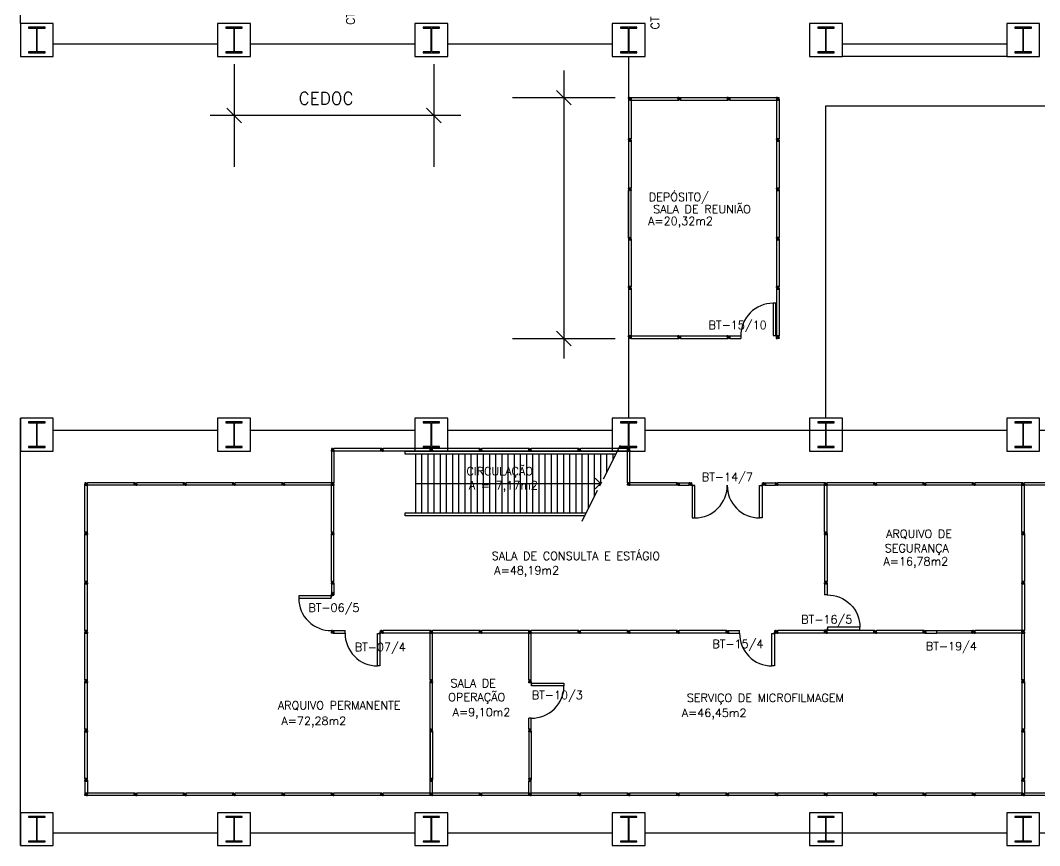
# Model space of a CAD drawing. Extents: x -34 to 79, y -30 to 41.
# Drawn here: x -33.97 to -9.17, y -0.29 to 19.79 of the extents above; entities that cross this region are included whole.
import ezdxf
from ezdxf.enums import TextEntityAlignment as Align

# ---------------------------------------------------------------- set-up
doc = ezdxf.new("R2010")
doc.units = 0
doc.header["$MEASUREMENT"] = 0
doc.layers.get('0').update_dxf_attribs({"color": 2, "linetype": 'CONTINUOUS'})
for name, color, linetype in [('2', 2, 'CONTINUOUS'), ('AREA', 2, 'CONTINUOUS'), ('DIV', 2, 'CONTINUOUS'), ('ENDEREÇO', 2, 'CONTINUOUS'), ('ESTR', 2, 'CONTINUOUS'), ('PROJ', 1, 'CONTINUOUS'), ('TEXTO', 2, 'CONTINUOUS')]:
    doc.layers.add(name, color=color, linetype=linetype)
doc.styles.add('UNB-100', font='simplex.shx', dxfattribs={"height": 0.2})

# ---------------------------------------------------------------- blocks, each defined once
blk = doc.blocks.new('DIV12')
for p, q in [((-0.0051, 0), (0.0051, 0)), ((0, -0.0051), (0, 0.0051)), ((0.0205, -0.004), (0.0205, 0.004)), ((0.0215, -0.004), (0.0215, 0.004)), ((0.0225, 0.006), (0.029, 0.006)), ((0.0225, 0.005), (0.028, 0.005)), ((0.029, 0.004), (0.029, -0.004)), ((0.03, 0.03), (0.03, -0.03)), ((0.03, 0.03), (1.17, 0.03)), ((0.03, 0.009), (0.03, 0.027)), ((0.03, 0.005), (0.03, -0.005)), ((1.17, 0.03), (1.17, -0.03)), ((1.17, 0.005), (1.17, -0.005)), ((1.1775, 0.006), (1.171, 0.006)), ((1.171, 0.004), (1.171, -0.004)), ((1.1775, 0.005), (1.172, 0.005)), ((1.1785, -0.004), (1.1785, 0.004)), ((1.1795, -0.004), (1.1795, 0.004)), ((1.2051, 0), (1.1949, 0)), ((1.1949, 0), (1.2051, 0)), ((1.2, -0.0051), (1.2, 0.0051)), ((0.0225, -0.005), (0.028, -0.005)), ((0.0225, -0.006), (0.029, -0.006)), ((0.03, -0.009), (0.03, -0.027)), ((0.03, -0.03), (0.03, -0.009)), ((0.03, -0.03), (1.17, -0.03)), ((1.1775, -0.006), (1.171, -0.006)), ((1.1775, -0.005), (1.172, -0.005))]:
    blk.add_line(p, q)
for centre, radius, start, end in [((0.0225, 0.004), 0.002, 90, 180), ((0.0225, 0.004), 0.001, 90, 180), ((0.028, 0.004), 0.001, 0, 90), ((0.029, 0.005), 0.001, 0, 90), ((1.171, 0.005), 0.001, 90, 180), ((1.172, 0.004), 0.001, 90, 180), ((1.1775, 0.004), 0.002, 360, 90), ((1.1775, 0.004), 0.001, 0, 90), ((0.0225, -0.004), 0.002, 180, 270), ((0.0225, -0.004), 0.001, 180, 270), ((0.028, -0.004), 0.001, 270, 0), ((0.029, -0.005), 0.001, 270, 0), ((1.171, -0.005), 0.001, 180, 270), ((1.172, -0.004), 0.001, 180, 270), ((1.1775, -0.004), 0.002, 270, 360), ((1.1775, -0.004), 0.001, 270, 0)]:
    blk.add_arc(centre, radius, start, end)
blk = doc.blocks.new('MTT')
for p, q in [((-0.008, 0.03), (-0.03, 0.03)), ((-0.03, 0.006), (-0.03, 0.03)), ((-0.0205, 0.006), (-0.03, 0.006)), ((-0.0205, 0.006), (-0.0205, -0.006)), ((-0.008, 0.02), (-0.008, 0.03)), ((0.008, 0.02), (-0.008, 0.02)), ((0.0051, 0), (-0.0051, 0)), ((0, 0.0051), (0, -0.0051)), ((0.008, 0.03), (0.008, 0.02)), ((0.008, 0.03), (0.03, 0.03)), ((0.0205, 0.006), (0.0205, -0.006)), ((0.0205, 0.006), (0.03, 0.006)), ((0.03, 0.03), (0.03, 0.006)), ((-0.03, -0.006), (-0.03, -0.03)), ((-0.0205, -0.006), (-0.03, -0.006)), ((-0.008, -0.03), (-0.03, -0.03)), ((0.008, -0.02), (-0.008, -0.02)), ((-0.008, -0.03), (-0.008, -0.02)), ((0.008, -0.03), (0.008, -0.02)), ((0.008, -0.03), (0.03, -0.03)), ((0.0205, -0.006), (0.03, -0.006)), ((0.03, -0.03), (0.03, -0.006))]:
    blk.add_line(p, q)
blk = doc.blocks.new('DIV35')
for p, q in [((-0.03, 0.03), (-0.03, 0.32)), ((-0.03, 0.32), (0.03, 0.32)), ((-0.006, 0.3275), (-0.006, 0.321)), ((0.0051, 0.35), (-0.0051, 0.35)), ((-0.005, 0.3275), (-0.005, 0.322)), ((-0.005, 0.32), (0.005, 0.32)), ((0.004, 0.3295), (-0.004, 0.3295)), ((0.004, 0.3285), (-0.004, 0.3285)), ((-0.004, 0.321), (0.004, 0.321)), ((0, 0.3449), (0, 0.3551)), ((0, 0.3551), (0, 0.3449)), ((0.005, 0.3275), (0.005, 0.322)), ((0.006, 0.3275), (0.006, 0.321)), ((0.03, 0.03), (0.03, 0.32)), ((-0.03, 0.03), (0.03, 0.03)), ((-0.009, 0.03), (-0.027, 0.03)), ((-0.006, 0.0225), (-0.006, 0.029)), ((0.0051, 0), (-0.0051, 0)), ((-0.005, 0.03), (0.005, 0.03)), ((-0.005, 0.0225), (-0.005, 0.028)), ((-0.004, 0.029), (0.004, 0.029)), ((0.004, 0.0215), (-0.004, 0.0215)), ((0.004, 0.0205), (-0.004, 0.0205)), ((0, -0.0051), (0, 0.0051)), ((0.005, 0.0225), (0.005, 0.028)), ((0.006, 0.0225), (0.006, 0.029)), ((0.03, 0.03), (0.009, 0.03)), ((0.009, 0.03), (0.027, 0.03))]:
    blk.add_line(p, q)
for centre, radius, start, end in [((-0.004, 0.3275), 0.002, 90, 180), ((-0.005, 0.321), 0.001, 180, 270), ((-0.004, 0.3275), 0.001, 90, 180), ((-0.004, 0.322), 0.001, 180, 270), ((0.004, 0.3275), 0.002, 0, 90), ((0.004, 0.3275), 0.001, 0, 90), ((0.004, 0.322), 0.001, 270, 0), ((0.005, 0.321), 0.001, 270, 0), ((-0.005, 0.029), 0.001, 90, 180), ((-0.004, 0.0225), 0.002, 180, 270), ((-0.004, 0.028), 0.001, 90, 180), ((-0.004, 0.0225), 0.001, 180, 270), ((0.004, 0.028), 0.001, 360, 90), ((0.004, 0.0225), 0.002, 270, 360), ((0.004, 0.0225), 0.001, 270, 360), ((0.005, 0.029), 0.001, 360, 90)]:
    blk.add_arc(centre, radius, start, end)
blk = doc.blocks.new('ESC')
for p, q in [((-4.037, 0.962), (-3.658, 1.712)), ((0.637, 1.5), (-3.765, 1.5)), ((-3.726, 1.577), (0.637, 1.577)), ((-3.663, 0.077), (-3.663, 1.5)), ((-3.513, 0.077), (-3.513, 1.5)), ((-3.363, 0.077), (-3.363, 1.5)), ((-3.213, 0.077), (-3.213, 1.5)), ((-3.063, 0.077), (-3.063, 1.5)), ((-2.913, 0.077), (-2.913, 1.5)), ((-2.763, 0.077), (-2.763, 1.5)), ((-2.613, 0.077), (-2.613, 1.5)), ((-2.463, 0.077), (-2.463, 1.5)), ((-2.313, 0.077), (-2.313, 1.5)), ((-2.163, 0.077), (-2.163, 1.5)), ((-2.013, 0.077), (-2.013, 1.5)), ((-1.863, 0.077), (-1.863, 1.5)), ((-1.713, 0.077), (-1.713, 1.5)), ((-1.563, 0.077), (-1.563, 1.5)), ((-1.413, 0.077), (-1.413, 1.5)), ((-1.263, 0.077), (-1.263, 1.5)), ((-1.113, 0.077), (-1.113, 1.5)), ((-0.963, 0.077), (-0.963, 1.5)), ((-0.813, 0.077), (-0.813, 1.5)), ((-0.663, 0.077), (-0.663, 1.5)), ((-0.513, 0.077), (-0.513, 1.5)), ((-0.363, 0.077), (-0.363, 1.5)), ((-0.213, 0.077), (-0.213, 1.5)), ((-0.063, 0.077), (-0.063, 1.5)), ((0.087, 0.077), (0.087, 1.5)), ((0.237, 0.077), (0.237, 1.5)), ((0.387, 0.077), (0.387, 1.5)), ((0.637, 1.577), (0.637, 1.5)), ((-3.813, 0.077), (-3.813, 1.405)), ((-3.963, 0.077), (-3.963, 1.108)), ((-4.14, 0.758), (-4.093, 0.851)), ((-4.113, 0.077), (-4.113, 0.811)), ((-4.592, -0.137), (-4.178, 0.682)), ((-4.263, 0.077), (-4.263, 0.514)), ((0.637, 0), (-4.523, 0)), ((-4.484, 0.077), (0.637, 0.077)), ((-4.413, 0.077), (-4.413, 0.217)), ((0.637, 0.077), (0.637, 0))]:
    blk.add_line(p, q)
blk = doc.blocks.new('PE12')
for p, q in [((0.05, 0.827), (0.113, 0.827)), ((0.05, 0.04), (0.05, 0.827)), ((0.113, 0.827), (0.113, 0.04)), ((0.005, 0), (-0.005, 0)), ((-0.005, 0), (0.005, 0)), ((0, -0.005), (0, 0.005)), ((0.02, -0.004), (0.02, 0.004)), ((0.021, -0.004), (0.021, 0.004)), ((0.022, 0.006), (0.029, 0.006)), ((0.022, 0.005), (0.028, 0.005)), ((0.029, 0.004), (0.029, -0.004)), ((0.04, 0.03), (0.03, 0.03)), ((0.03, 0.03), (0.03, -0.03)), ((0.03, 0.005), (0.03, -0.005)), ((0.04, 0.035), (0.04, 0.009)), ((0.04, 0.03), (0.04, -0.03)), ((0.04, 0), (0.042, 0)), ((0.042, 0.031), (0.042, 0)), ((0.045, 0.04), (0.071, 0.04)), ((0.048, 0.038), (0.081, 0.038)), ((0.113, 0.04), (0.05, 0.04)), ((0.081, 0.04), (0.081, 0.038)), ((0.9, 0.03), (0.9, -0.03)), ((1.17, 0.03), (0.9, 0.03)), ((1.17, 0.03), (1.17, -0.03)), ((1.17, 0.009), (1.17, 0.027)), ((1.17, 0.005), (1.17, -0.005)), ((1.178, 0.006), (1.171, 0.006)), ((1.171, 0.004), (1.171, -0.004)), ((1.178, 0.005), (1.172, 0.005)), ((1.179, -0.004), (1.179, 0.004)), ((1.18, -0.004), (1.18, 0.004)), ((1.205, 0), (1.195, 0)), ((1.2, -0.005), (1.2, 0.005)), ((0.022, -0.005), (0.028, -0.005)), ((0.022, -0.006), (0.029, -0.006)), ((0.04, -0.03), (0.03, -0.03)), ((1.17, -0.03), (0.9, -0.03)), ((1.17, -0.03), (1.17, -0.009)), ((1.17, -0.009), (1.17, -0.027)), ((1.178, -0.006), (1.171, -0.006)), ((1.178, -0.005), (1.172, -0.005))]:
    blk.add_line(p, q)
blk.add_circle((0.045, 0.035), 0.00461)
for centre, radius, start, end in [((0.113, 0.04), 0.787, 359.2996, 90), ((0.022, 0.004), 0.002, 90, 180), ((0.022, 0.004), 0.001, 90, 180), ((0.028, 0.004), 0.001, 0, 90), ((0.029, 0.005), 0.001, 0, 90), ((1.171, 0.005), 0.001, 90, 180), ((1.172, 0.004), 0.001, 90, 180), ((1.178, 0.004), 0.002, 360, 90), ((1.178, 0.004), 0.001, 0, 90), ((0.022, -0.004), 0.002, 180, 270), ((0.022, -0.004), 0.001, 180, 270), ((0.028, -0.004), 0.001, 270, 0), ((0.029, -0.005), 0.001, 270, 0), ((1.171, -0.005), 0.001, 180, 270), ((1.172, -0.004), 0.001, 180, 270), ((1.178, -0.004), 0.002, 270, 360), ((1.178, -0.004), 0.001, 270, 0)]:
    blk.add_arc(centre, radius, start, end)
blk = doc.blocks.new('DIVPEQ')
for p, q in [((-0.005, 0), (0.005, 0)), ((0, -0.005), (0, 0.005)), ((0.02, -0.004), (0.02, 0.004)), ((0.022, -0.004), (0.022, 0.004)), ((0.023, 0.006), (0.029, 0.006)), ((0.023, 0.005), (0.028, 0.005)), ((0.029, 0.004), (0.029, -0.004)), ((0.03, 0.03), (0.27, 0.03)), ((0.03, 0.03), (0.03, -0.03)), ((0.03, 0.009), (0.03, 0.027)), ((0.03, 0.005), (0.03, -0.005)), ((0.27, 0.03), (0.27, -0.03)), ((0.27, 0.009), (0.27, 0.027)), ((0.27, 0.005), (0.27, -0.005)), ((0.278, 0.006), (0.271, 0.006)), ((0.271, 0.004), (0.271, -0.004)), ((0.278, 0.005), (0.272, 0.005)), ((0.279, -0.004), (0.279, 0.004)), ((0.28, -0.004), (0.28, 0.004)), ((0.023, -0.005), (0.028, -0.005)), ((0.023, -0.006), (0.029, -0.006)), ((0.03, -0.03), (0.03, -0.009)), ((0.03, -0.009), (0.03, -0.027)), ((0.03, -0.03), (0.27, -0.03)), ((0.27, -0.009), (0.27, -0.027)), ((0.27, -0.03), (0.27, -0.009)), ((0.278, -0.006), (0.271, -0.006)), ((0.278, -0.005), (0.272, -0.005))]:
    blk.add_line(p, q)
for centre, radius, start, end in [((0.023, 0.004), 0.002, 90, 180), ((0.023, 0.004), 0.001, 90, 180), ((0.028, 0.004), 0.001, 0, 90), ((0.029, 0.005), 0.001, 0, 90), ((0.271, 0.005), 0.001, 90, 180), ((0.272, 0.004), 0.001, 90, 180), ((0.278, 0.004), 0.002, 360, 90), ((0.278, 0.004), 0.001, 0, 90), ((0.023, -0.004), 0.002, 180, 270), ((0.023, -0.004), 0.001, 180, 270), ((0.028, -0.004), 0.001, 270, 0), ((0.029, -0.005), 0.001, 270, 0), ((0.271, -0.005), 0.001, 180, 270), ((0.272, -0.004), 0.001, 180, 270), ((0.278, -0.004), 0.001, 270, 0), ((0.278, -0.004), 0.002, 270, 360)]:
    blk.add_arc(centre, radius, start, end)
blk = doc.blocks.new('PDUPLA')
for p, q in [((-0.905, 0), (-0.895, 0)), ((-0.895, 0), (-0.905, 0)), ((-0.9, 0.005), (-0.9, -0.005)), ((-0.879, 0.004), (-0.879, -0.004)), ((-0.878, 0.004), (-0.878, -0.004)), ((-0.877, 0.006), (-0.871, 0.006)), ((-0.877, 0.005), (-0.872, 0.005)), ((-0.871, -0.004), (-0.871, 0.004)), ((-0.87, -0.03), (-0.87, 0.03)), ((-0.86, 0.03), (-0.87, 0.03)), ((-0.87, -0.005), (-0.87, 0.005)), ((-0.86, -0.03), (-0.86, 0.03)), ((-0.86, 0), (-0.858, 0)), ((-0.858, -0.031), (-0.858, 0)), ((0.86, 0), (0.858, 0)), ((0.858, -0.031), (0.858, 0)), ((0.86, 0.03), (0.87, 0.03)), ((0.86, -0.03), (0.86, 0.03)), ((0.87, -0.03), (0.87, 0.03)), ((0.87, -0.005), (0.87, 0.005)), ((0.877, 0.006), (0.871, 0.006)), ((0.871, -0.004), (0.871, 0.004)), ((0.877, 0.005), (0.872, 0.005)), ((0.878, 0.004), (0.878, -0.004)), ((0.879, 0.004), (0.879, -0.004)), ((0.895, 0), (0.905, 0)), ((0.905, 0), (0.895, 0)), ((0.9, 0.005), (0.9, -0.005)), ((-0.877, -0.005), (-0.872, -0.005)), ((-0.877, -0.006), (-0.871, -0.006)), ((-0.86, -0.03), (-0.87, -0.03)), ((-0.86, -0.035), (-0.86, -0.009)), ((-0.855, -0.04), (-0.829, -0.04)), ((-0.852, -0.038), (-0.819, -0.038)), ((-0.85, -0.04), (-0.85, -0.827)), ((-0.787, -0.04), (-0.85, -0.04)), ((-0.819, -0.04), (-0.819, -0.038)), ((-0.787, -0.827), (-0.787, -0.04)), ((0.787, -0.04), (0.85, -0.04)), ((0.787, -0.827), (0.787, -0.04)), ((0.819, -0.04), (0.819, -0.038)), ((0.852, -0.038), (0.819, -0.038)), ((0.855, -0.04), (0.829, -0.04)), ((0.85, -0.04), (0.85, -0.827)), ((0.86, -0.035), (0.86, -0.009)), ((0.86, -0.03), (0.87, -0.03)), ((0.877, -0.006), (0.871, -0.006)), ((0.877, -0.005), (0.872, -0.005)), ((-0.85, -0.827), (-0.787, -0.827)), ((0.85, -0.827), (0.787, -0.827))]:
    blk.add_line(p, q)
for centre in [(-0.855, -0.035), (0.855, -0.035)]:
    blk.add_circle(centre, 0.00461)
for centre, radius, start, end in [((-0.877, 0.004), 0.002, 90, 180), ((-0.877, 0.004), 0.001, 90, 180), ((-0.872, 0.004), 0.001, 360, 90), ((-0.871, 0.005), 0.001, 360, 90), ((0.871, 0.005), 0.001, 90, 180), ((0.872, 0.004), 0.001, 90, 180), ((0.877, 0.004), 0.002, 0, 90), ((0.877, 0.004), 0.001, 0, 90), ((-0.877, -0.004), 0.002, 180, 270), ((-0.877, -0.004), 0.001, 180, 270), ((-0.872, -0.004), 0.001, 270, 360), ((-0.871, -0.005), 0.001, 270, 360), ((-0.787, -0.04), 0.787, 270, 0.7004), ((0.787, -0.04), 0.787, 179.2996, 270), ((0.871, -0.005), 0.001, 180, 270), ((0.872, -0.004), 0.001, 180, 270), ((0.877, -0.004), 0.001, 270, 0), ((0.877, -0.004), 0.002, 270, 0)]:
    blk.add_arc(centre, radius, start, end)
for name, p in [('DIVPEQ', (-1.2, 0)), ('MTT', (-0.9, 0)), ('MTT', (0.9, 0)), ('DIVPEQ', (0.9, 0))]:
    blk.add_blockref(name, p)
blk = doc.blocks.new('A$C02F65227')
for p, q in [((0.025, 1.005), (0.035, 1.005)), ((0.03, 1.01), (0.03, 1)), ((0, 0.975), (0, 0.035)), ((0, 0.975), (0.021, 0.975)), ((0.06, 0.975), (0, 0.975)), ((0.021, 0.975), (0.003, 0.975)), ((0.024, 0.983), (0.024, 0.976)), ((0.025, 0.983), (0.025, 0.977)), ((0.035, 0.975), (0.025, 0.975)), ((0.026, 0.985), (0.034, 0.985)), ((0.026, 0.984), (0.034, 0.984)), ((0.034, 0.976), (0.026, 0.976)), ((0.035, 0.983), (0.035, 0.977)), ((0.036, 0.983), (0.036, 0.976)), ((0.039, 0.975), (0.057, 0.975)), ((0.06, 0.975), (0.06, 0.035)), ((0.06, 0.035), (0, 0.035)), ((0.024, 0.028), (0.024, 0.034)), ((0.035, 0.035), (0.025, 0.035)), ((0.025, 0.028), (0.025, 0.033)), ((0.025, 0.005), (0.035, 0.005)), ((0.034, 0.034), (0.026, 0.034)), ((0.026, 0.027), (0.034, 0.027)), ((0.026, 0.026), (0.034, 0.026)), ((0.03, 0), (0.03, 0.01)), ((0.03, 0.01), (0.03, 0)), ((0.035, 0.028), (0.035, 0.033)), ((0.036, 0.028), (0.036, 0.034))]:
    blk.add_line(p, q)
for centre, radius, start, end in [((0.026, 0.983), 0.002, 90, 180), ((0.025, 0.976), 0.001, 180, 270), ((0.026, 0.983), 0.001, 90, 180), ((0.026, 0.977), 0.001, 180, 270), ((0.034, 0.983), 0.002, 0, 90), ((0.034, 0.983), 0.001, 360, 90), ((0.034, 0.977), 0.001, 270, 360), ((0.035, 0.976), 0.001, 270, 360), ((0.025, 0.034), 0.001, 90, 180), ((0.026, 0.028), 0.002, 180, 270), ((0.026, 0.033), 0.001, 90, 180), ((0.026, 0.028), 0.001, 180, 270), ((0.034, 0.033), 0.001, 0, 90), ((0.034, 0.028), 0.002, 270, 0), ((0.034, 0.028), 0.001, 270, 0), ((0.035, 0.034), 0.001, 0, 90)]:
    blk.add_arc(centre, radius, start, end)
at = {"layer": 'DIV', "rotation": 270}
blk.add_blockref('MTT', (0.03, 1.005), dxfattribs=at)
blk = doc.blocks.new('PD12')
for p, q in [((-0.05, 0.827), (-0.113, 0.827)), ((-0.113, 0.827), (-0.113, 0.04)), ((-0.05, 0.04), (-0.05, 0.827)), ((-1.205, 0), (-1.195, 0)), ((-1.2, -0.005), (-1.2, 0.005)), ((-1.17, 0.03), (-1.17, -0.03)), ((-1.17, 0.03), (-0.9, 0.03)), ((-1.17, 0.009), (-1.17, 0.027)), ((-0.9, 0.03), (-0.9, -0.03)), ((-0.113, 0.04), (-0.05, 0.04)), ((-0.04, 0.03), (-0.04, -0.03)), ((-0.04, 0.03), (-0.03, 0.03)), ((-0.03, 0.03), (-0.03, -0.03)), ((0.005, 0), (-0.005, 0)), ((-0.005, 0), (0.005, 0)), ((0, -0.005), (0, 0.005)), ((-1.17, -0.009), (-1.17, -0.027)), ((-1.17, -0.03), (-1.17, -0.009)), ((-1.17, -0.03), (-0.9, -0.03)), ((-0.04, -0.03), (-0.03, -0.03))]:
    blk.add_line(p, q)
blk.add_arc((-0.113, 0.04), 0.787, 90, 180.7004)

msp = doc.modelspace()

# ---------------------------------------------------------------- linework, layer by layer
at = {"linetype": 'ByBlock'}
for p, q in [((-20.74, 18.566), (-20.74, 11.559)), ((-23.25, 17.477), (-29.346, 17.477))]:
    msp.add_line(p, q, dxfattribs=at)
for p, q in [((-26.396, 6.08), (-26.396, 5.81)), ((-26.396, 6.08), (-26.336, 6.08)), ((-26.375, 6.08), (-26.393, 6.08)), ((-26.372, 6.088), (-26.372, 6.081)), ((-26.361, 6.11), (-26.371, 6.11)), ((-26.371, 6.088), (-26.371, 6.082)), ((-26.371, 6.08), (-26.361, 6.08)), ((-26.362, 6.09), (-26.37, 6.09)), ((-26.362, 6.089), (-26.37, 6.089)), ((-26.37, 6.081), (-26.362, 6.081)), ((-26.366, 6.115), (-26.366, 6.105)), ((-26.361, 6.088), (-26.361, 6.082)), ((-26.36, 6.088), (-26.36, 6.081)), ((-26.336, 6.08), (-26.357, 6.08)), ((-26.357, 6.08), (-26.339, 6.08)), ((-26.336, 6.08), (-26.336, 5.81)), ((-27.193, 5.79), (-27.193, 5.727)), ((-26.405, 5.79), (-27.193, 5.79)), ((-27.193, 5.727), (-26.405, 5.727)), ((-26.405, 5.795), (-26.405, 5.769)), ((-26.405, 5.727), (-26.405, 5.79)), ((-26.405, 5.759), (-26.403, 5.759)), ((-26.403, 5.792), (-26.403, 5.759)), ((-26.401, 5.8), (-26.375, 5.8)), ((-26.397, 5.798), (-26.366, 5.798)), ((-26.396, 5.81), (-26.336, 5.81)), ((-26.396, 5.8), (-26.396, 5.81)), ((-26.396, 5.81), (-26.336, 5.81)), ((-26.396, 5.8), (-26.336, 5.8)), ((-26.372, 5.818), (-26.372, 5.811)), ((-26.361, 5.84), (-26.371, 5.84)), ((-26.371, 5.818), (-26.371, 5.812)), ((-26.371, 5.81), (-26.361, 5.81)), ((-26.362, 5.82), (-26.37, 5.82)), ((-26.362, 5.819), (-26.37, 5.819)), ((-26.37, 5.811), (-26.362, 5.811)), ((-26.366, 5.835), (-26.366, 5.845)), ((-26.366, 5.845), (-26.366, 5.835)), ((-26.366, 5.8), (-26.366, 5.798)), ((-26.361, 5.818), (-26.361, 5.812)), ((-26.36, 5.818), (-26.36, 5.811)), ((-26.336, 5.8), (-26.336, 5.81)), ((-26.361, 4.91), (-26.371, 4.91)), ((-26.366, 4.915), (-26.366, 4.905)), ((-26.366, 4.905), (-26.366, 4.915)), ((-11.971, 4.91), (-11.961, 4.91)), ((-11.966, 4.915), (-11.966, 4.905)), ((-11.945, 4.914), (-11.945, 4.906)), ((-11.944, 4.914), (-11.944, 4.906)), ((-11.943, 4.916), (-11.937, 4.916)), ((-11.943, 4.915), (-11.938, 4.915)), ((-11.943, 4.905), (-11.938, 4.905)), ((-11.943, 4.904), (-11.937, 4.904)), ((-11.937, 4.906), (-11.937, 4.914)), ((-11.936, 4.94), (-11.936, 4.919)), ((-11.936, 4.94), (-11.666, 4.94)), ((-11.936, 4.88), (-11.936, 4.94)), ((-11.936, 4.919), (-11.936, 4.937)), ((-11.936, 4.905), (-11.936, 4.915)), ((-11.936, 4.901), (-11.936, 4.883)), ((-11.936, 4.88), (-11.666, 4.88)), ((-11.666, 4.88), (-11.666, 4.94)), ((-11.665, 4.943), (-10.815, 4.943)), ((-11.665, 4.88), (-11.665, 4.943)), ((-10.815, 4.88), (-11.665, 4.88)), ((-10.815, 4.943), (-10.815, 4.875)), ((-10.815, 4.912), (-10.813, 4.912)), ((-10.813, 4.879), (-10.813, 4.912)), ((-10.806, 4.91), (-10.808, 4.91)), ((-10.808, 4.879), (-10.808, 4.91)), ((-10.806, 4.94), (-10.796, 4.94)), ((-10.806, 4.88), (-10.806, 4.94)), ((-10.806, 4.875), (-10.806, 4.901)), ((-10.806, 4.88), (-10.796, 4.88)), ((-10.796, 4.88), (-10.796, 4.94)), ((-10.796, 4.905), (-10.796, 4.915)), ((-10.788, 4.916), (-10.795, 4.916)), ((-10.795, 4.906), (-10.795, 4.914)), ((-10.788, 4.904), (-10.795, 4.904)), ((-10.788, 4.915), (-10.794, 4.915)), ((-10.788, 4.905), (-10.794, 4.905)), ((-10.787, 4.914), (-10.787, 4.906)), ((-10.786, 4.914), (-10.786, 4.906)), ((-10.771, 4.91), (-10.761, 4.91)), ((-10.761, 4.91), (-10.771, 4.91)), ((-10.766, 4.915), (-10.766, 4.905))]:
    msp.add_line(p, q)
for centre in [(-26.401, 5.795), (-10.81, 4.875)]:
    msp.add_circle(centre, 0.00461)
for centre, radius, start, end in [((-26.37, 6.088), 0.002, 90, 180), ((-26.371, 6.081), 0.001, 180, 270), ((-26.37, 6.088), 0.001, 90, 180), ((-26.37, 6.082), 0.001, 180, 270), ((-26.362, 6.088), 0.002, 0, 90), ((-26.362, 6.088), 0.001, 0, 90), ((-26.362, 6.082), 0.001, 270, 0), ((-26.361, 6.081), 0.001, 270, 0), ((-26.405, 5.727), 0.787, 180, 270.7004), ((-26.37, 5.818), 0.002, 90, 180), ((-26.371, 5.811), 0.001, 180, 270), ((-26.37, 5.818), 0.001, 90, 180), ((-26.37, 5.812), 0.001, 180, 270), ((-26.362, 5.818), 0.002, 0, 90), ((-26.362, 5.818), 0.001, 0, 90), ((-26.362, 5.812), 0.001, 270, 0), ((-26.361, 5.811), 0.001, 270, 0), ((-11.943, 4.914), 0.002, 90, 180), ((-11.943, 4.906), 0.002, 180, 270), ((-11.943, 4.914), 0.001, 90, 180), ((-11.943, 4.906), 0.001, 180, 270), ((-11.938, 4.914), 0.001, 360, 90), ((-11.938, 4.906), 0.001, 270, 360), ((-11.937, 4.915), 0.001, 360, 90), ((-11.937, 4.905), 0.001, 270, 360), ((-10.795, 4.915), 0.001, 90, 180), ((-10.795, 4.905), 0.001, 180, 270), ((-10.794, 4.914), 0.001, 90, 180), ((-10.794, 4.906), 0.001, 180, 270), ((-10.788, 4.914), 0.002, 0, 90), ((-10.788, 4.914), 0.001, 0, 90), ((-10.788, 4.906), 0.001, 270, 0), ((-10.788, 4.906), 0.002, 270, 0)]:
    msp.add_arc(centre, radius, start, end)
at = {"layer": '2'}
msp.add_line((-23.996, 0.99), (-23.996, 3.68), dxfattribs=at)
msp.add_line((-23.996, 0.99), (-23.996, 3.68), dxfattribs=at)
at = {"layer": 'DIV'}
for p, q in [((-28.766, 18.727), (-28.766, 16.227)), ((-23.906, 18.727), (-23.906, 16.227)), ((-21.99, 17.91), (-19.49, 17.91)), ((-19.166, 14.51), (-19.166, 15.65)), ((-19.106, 14.51), (-19.106, 15.65)), ((-21.99, 12.05), (-19.49, 12.05)), ((-26.396, 9.31), (-26.375, 9.31)), ((-26.396, 9.31), (-26.396, 8.54)), ((-26.336, 9.31), (-26.396, 9.31)), ((-26.375, 9.31), (-26.393, 9.31)), ((-26.372, 9.317), (-26.372, 9.311)), ((-26.371, 9.34), (-26.361, 9.34)), ((-26.371, 9.317), (-26.371, 9.312)), ((-26.361, 9.31), (-26.371, 9.31)), ((-26.37, 9.319), (-26.362, 9.319)), ((-26.37, 9.318), (-26.362, 9.318)), ((-26.362, 9.311), (-26.37, 9.311)), ((-26.366, 9.345), (-26.366, 9.335)), ((-26.361, 9.317), (-26.361, 9.312)), ((-26.36, 9.317), (-26.36, 9.311)), ((-26.357, 9.31), (-26.339, 9.31)), ((-26.336, 9.31), (-26.336, 8.54)), ((-19.196, 8.54), (-19.196, 9.31)), ((-19.196, 9.31), (-19.136, 9.31)), ((-19.172, 9.317), (-19.172, 9.311)), ((-19.161, 9.34), (-19.171, 9.34)), ((-19.171, 9.317), (-19.171, 9.312)), ((-19.171, 9.31), (-19.161, 9.31)), ((-19.162, 9.319), (-19.17, 9.319)), ((-19.162, 9.318), (-19.17, 9.318)), ((-19.17, 9.311), (-19.162, 9.311)), ((-19.166, 9.335), (-19.166, 9.345)), ((-19.166, 9.345), (-19.166, 9.335)), ((-19.161, 9.317), (-19.161, 9.312)), ((-19.16, 9.317), (-19.16, 9.311)), ((-19.136, 8.54), (-19.136, 9.31)), ((-26.336, 8.54), (-26.396, 8.54)), ((-26.372, 8.533), (-26.372, 8.539)), ((-26.361, 8.54), (-26.371, 8.54)), ((-26.371, 8.533), (-26.371, 8.538)), ((-26.371, 8.51), (-26.361, 8.51)), ((-26.362, 8.539), (-26.37, 8.539)), ((-26.37, 8.532), (-26.362, 8.532)), ((-26.37, 8.531), (-26.362, 8.531)), ((-26.366, 8.515), (-26.366, 8.505)), ((-26.366, 8.505), (-26.366, 8.515)), ((-26.361, 8.533), (-26.361, 8.538)), ((-26.36, 8.533), (-26.36, 8.539)), ((-19.196, 8.54), (-19.136, 8.54)), ((-19.175, 8.54), (-19.193, 8.54)), ((-19.172, 8.533), (-19.172, 8.539)), ((-19.171, 8.54), (-19.161, 8.54)), ((-19.171, 8.533), (-19.171, 8.538)), ((-19.161, 8.51), (-19.171, 8.51)), ((-19.17, 8.539), (-19.162, 8.539)), ((-19.162, 8.532), (-19.17, 8.532)), ((-19.162, 8.531), (-19.17, 8.531)), ((-19.166, 8.505), (-19.166, 8.515)), ((-19.161, 8.533), (-19.161, 8.538)), ((-19.16, 8.533), (-19.16, 8.539)), ((-19.136, 8.54), (-19.157, 8.54)), ((-19.157, 8.54), (-19.139, 8.54)), ((-9.596, 1.28), (-9.596, 0.99)), ((-9.536, 1.28), (-9.536, 0.99))]:
    msp.add_line(p, q, dxfattribs=at)
for centre, radius, start, end in [((-26.37, 9.317), 0.002, 90, 180), ((-26.371, 9.311), 0.001, 180, 270), ((-26.37, 9.317), 0.001, 90, 180), ((-26.37, 9.312), 0.001, 180, 270), ((-26.362, 9.317), 0.002, 0, 90), ((-26.362, 9.317), 0.001, 360, 90), ((-26.362, 9.312), 0.001, 270, 360), ((-26.361, 9.311), 0.001, 270, 360), ((-19.17, 9.317), 0.002, 90, 180), ((-19.171, 9.311), 0.001, 180, 270), ((-19.17, 9.317), 0.001, 90, 180), ((-19.17, 9.312), 0.001, 180, 270), ((-19.162, 9.317), 0.002, 0, 90), ((-19.162, 9.317), 0.001, 0, 90), ((-19.162, 9.312), 0.001, 270, 0), ((-19.161, 9.311), 0.001, 270, 0), ((-26.371, 8.539), 0.001, 90, 180), ((-26.37, 8.533), 0.002, 180, 270), ((-26.37, 8.538), 0.001, 90, 180), ((-26.37, 8.533), 0.001, 180, 270), ((-26.362, 8.538), 0.001, 0, 90), ((-26.362, 8.533), 0.001, 270, 0), ((-26.362, 8.533), 0.002, 270, 0), ((-26.361, 8.539), 0.001, 0, 90), ((-19.171, 8.539), 0.001, 90, 180), ((-19.17, 8.533), 0.002, 180, 270), ((-19.17, 8.538), 0.001, 90, 180), ((-19.17, 8.533), 0.001, 180, 270), ((-19.162, 8.538), 0.001, 360, 90), ((-19.162, 8.533), 0.002, 270, 360), ((-19.162, 8.533), 0.001, 270, 360), ((-19.161, 8.539), 0.001, 360, 90)]:
    msp.add_arc(centre, radius, start, end, dxfattribs=at)
at = {"layer": 'ESTR'}
for points in [[(-33.766, 19.6), (-33.576, 19.6), (-33.576, 19.02), (-33.766, 19.02), (-33.766, 19), (-33.366, 19), (-33.366, 19.02), (-33.556, 19.02), (-33.556, 19.6), (-33.366, 19.6), (-33.366, 19.62), (-33.766, 19.62)], [(-28.966, 19.6), (-28.776, 19.6), (-28.776, 19.02), (-28.966, 19.02), (-28.966, 19), (-28.566, 19), (-28.566, 19.02), (-28.756, 19.02), (-28.756, 19.6), (-28.566, 19.6), (-28.566, 19.62), (-28.966, 19.62)], [(-24.166, 19.6), (-23.976, 19.6), (-23.976, 19.02), (-24.166, 19.02), (-24.166, 19), (-23.766, 19), (-23.766, 19.02), (-23.956, 19.02), (-23.956, 19.6), (-23.766, 19.6), (-23.766, 19.62), (-24.166, 19.62)], [(-19.366, 19.6), (-19.176, 19.6), (-19.176, 19.02), (-19.366, 19.02), (-19.366, 19), (-18.966, 19), (-18.966, 19.02), (-19.156, 19.02), (-19.156, 19.6), (-18.966, 19.6), (-18.966, 19.62), (-19.366, 19.62)], [(-14.566, 19.6), (-14.376, 19.6), (-14.376, 19.02), (-14.566, 19.02), (-14.566, 19), (-14.166, 19), (-14.166, 19.02), (-14.356, 19.02), (-14.356, 19.6), (-14.166, 19.6), (-14.166, 19.62), (-14.566, 19.62)], [(-9.766, 19.6), (-9.576, 19.6), (-9.576, 19.02), (-9.766, 19.02), (-9.766, 19), (-9.366, 19), (-9.366, 19.02), (-9.556, 19.02), (-9.556, 19.6), (-9.366, 19.6), (-9.366, 19.62), (-9.766, 19.62)], [(-33.766, 10), (-33.576, 10), (-33.576, 9.42), (-33.766, 9.42), (-33.766, 9.4), (-33.366, 9.4), (-33.366, 9.42), (-33.556, 9.42), (-33.556, 10), (-33.366, 10), (-33.366, 10.02), (-33.766, 10.02)], [(-28.966, 10), (-28.776, 10), (-28.776, 9.42), (-28.966, 9.42), (-28.966, 9.4), (-28.566, 9.4), (-28.566, 9.42), (-28.756, 9.42), (-28.756, 10), (-28.566, 10), (-28.566, 10.02), (-28.966, 10.02)], [(-24.166, 10), (-23.976, 10), (-23.976, 9.42), (-24.166, 9.42), (-24.166, 9.4), (-23.766, 9.4), (-23.766, 9.42), (-23.956, 9.42), (-23.956, 10), (-23.766, 10), (-23.766, 10.02), (-24.166, 10.02)], [(-19.366, 10), (-19.176, 10), (-19.176, 9.42), (-19.366, 9.42), (-19.366, 9.4), (-18.966, 9.4), (-18.966, 9.42), (-19.156, 9.42), (-19.156, 10), (-18.966, 10), (-18.966, 10.02), (-19.366, 10.02)], [(-14.566, 10), (-14.376, 10), (-14.376, 9.42), (-14.566, 9.42), (-14.566, 9.4), (-14.166, 9.4), (-14.166, 9.42), (-14.356, 9.42), (-14.356, 10), (-14.166, 10), (-14.166, 10.02), (-14.566, 10.02)], [(-9.766, 10), (-9.576, 10), (-9.576, 9.42), (-9.766, 9.42), (-9.766, 9.4), (-9.366, 9.4), (-9.366, 9.42), (-9.556, 9.42), (-9.556, 10), (-9.366, 10), (-9.366, 10.02), (-9.766, 10.02)], [(-33.766, 0.4), (-33.576, 0.4), (-33.576, -0.18), (-33.766, -0.18), (-33.766, -0.2), (-33.366, -0.2), (-33.366, -0.18), (-33.556, -0.18), (-33.556, 0.4), (-33.366, 0.4), (-33.366, 0.42), (-33.766, 0.42)], [(-28.966, 0.4), (-28.776, 0.4), (-28.776, -0.18), (-28.966, -0.18), (-28.966, -0.2), (-28.566, -0.2), (-28.566, -0.18), (-28.756, -0.18), (-28.756, 0.4), (-28.566, 0.4), (-28.566, 0.42), (-28.966, 0.42)], [(-24.166, 0.4), (-23.976, 0.4), (-23.976, -0.18), (-24.166, -0.18), (-24.166, -0.2), (-23.766, -0.2), (-23.766, -0.18), (-23.956, -0.18), (-23.956, 0.4), (-23.766, 0.4), (-23.766, 0.42), (-24.166, 0.42)], [(-19.366, 0.4), (-19.176, 0.4), (-19.176, -0.18), (-19.366, -0.18), (-19.366, -0.2), (-18.966, -0.2), (-18.966, -0.18), (-19.156, -0.18), (-19.156, 0.4), (-18.966, 0.4), (-18.966, 0.42), (-19.366, 0.42)], [(-14.566, 0.4), (-14.376, 0.4), (-14.376, -0.18), (-14.566, -0.18), (-14.566, -0.2), (-14.166, -0.2), (-14.166, -0.18), (-14.356, -0.18), (-14.356, 0.4), (-14.166, 0.4), (-14.166, 0.42), (-14.566, 0.42)], [(-9.766, 0.4), (-9.576, 0.4), (-9.576, -0.18), (-9.766, -0.18), (-9.766, -0.2), (-9.366, -0.2), (-9.366, -0.18), (-9.556, -0.18), (-9.556, 0.4), (-9.366, 0.4), (-9.366, 0.42), (-9.766, 0.42)]]:
    msp.add_lwpolyline(points, close=True, dxfattribs=at)
at = {"layer": 'PROJ'}
for p, q in [((-33.966, 19.71), (-33.966, 28.51)), ((-33.966, 19.71), (-33.966, 18.91)), ((-33.166, 19.71), (-33.966, 19.71)), ((-33.166, 18.91), (-33.166, 19.71)), ((-28.366, 19.71), (-29.166, 19.71)), ((-29.166, 19.71), (-29.166, 18.91)), ((-28.366, 18.91), (-28.366, 19.71)), ((-23.566, 19.71), (-24.366, 19.71)), ((-24.366, 19.71), (-24.366, 18.91)), ((-23.566, 18.91), (-23.566, 19.71)), ((-19.566, 19.71), (-19.566, 18.91)), ((-18.766, 19.71), (-19.566, 19.71)), ((-18.766, 18.91), (-18.766, 19.71)), ((-14.766, 19.71), (-14.766, 18.91)), ((-13.966, 19.71), (-14.766, 19.71)), ((-13.966, 18.91), (-13.966, 19.71)), ((-9.966, 19.71), (-9.966, 18.91)), ((-9.166, 19.71), (-9.966, 19.71)), ((-9.166, 18.91), (-9.166, 19.71)), ((-29.166, 19.21), (-33.166, 19.21)), ((-24.366, 19.21), (-28.366, 19.21)), ((-19.566, 19.21), (-23.566, 19.21)), ((-9.966, 19.21), (-13.966, 19.21)), ((-33.966, 18.91), (-33.166, 18.91)), ((-29.166, 18.91), (-28.366, 18.91)), ((-24.366, 18.91), (-23.566, 18.91)), ((-19.566, 18.91), (-18.766, 18.91)), ((-19.166, 18.91), (-19.166, 10.11)), ((-14.766, 18.91), (-13.966, 18.91)), ((-9.966, 18.91), (-13.966, 18.91)), ((-9.966, 18.91), (-9.166, 18.91)), ((-14.366, 10.11), (-14.366, 17.71)), ((-14.366, 17.71), (0.034, 17.71)), ((-33.966, 10.11), (-33.966, 9.31)), ((-33.166, 10.11), (-33.966, 10.11)), ((-33.966, -0.29), (-33.966, 10.11)), ((-33.166, 9.31), (-33.166, 10.11)), ((-29.166, 10.11), (-29.166, 9.31)), ((-28.366, 10.11), (-29.166, 10.11)), ((-28.366, 9.31), (-28.366, 10.11)), ((-23.566, 10.11), (-24.366, 10.11)), ((-24.366, 10.11), (-24.366, 9.31)), ((-23.566, 9.31), (-23.566, 10.11)), ((-18.766, 10.11), (-19.566, 10.11)), ((-19.566, 10.11), (-19.566, 9.31)), ((-18.766, 9.31), (-18.766, 10.11)), ((-13.966, 10.11), (-14.766, 10.11)), ((-14.766, 10.11), (-14.766, 9.31)), ((-13.966, 9.31), (-13.966, 10.11)), ((-9.166, 10.11), (-9.966, 10.11)), ((-9.966, 10.11), (-9.966, 9.31)), ((-9.166, 9.31), (-9.166, 10.11)), ((-29.166, 9.81), (-33.166, 9.81)), ((-24.366, 9.81), (-28.366, 9.81)), ((-19.566, 9.81), (-23.566, 9.81)), ((-9.966, 9.81), (-18.766, 9.81)), ((-5.166, 9.81), (-9.166, 9.81)), ((-33.966, 9.31), (-33.166, 9.31)), ((-29.166, 9.31), (-28.366, 9.31)), ((-24.366, 9.31), (-23.566, 9.31)), ((-19.566, 9.31), (-18.766, 9.31)), ((-14.766, 9.31), (-13.966, 9.31)), ((-9.966, 9.31), (-9.166, 9.31)), ((-24.353, 8.521), (-19.853, 8.521)), ((-19.853, 8.521), (-19.983, 8.652)), ((-19.853, 8.521), (-19.983, 8.391)), ((-33.166, 0.51), (-33.966, 0.51)), ((-33.966, 0.51), (-33.966, -0.29)), ((-33.166, -0.29), (-33.166, 0.51)), ((-29.166, 0.51), (-29.166, -0.29)), ((-28.366, 0.51), (-29.166, 0.51)), ((-28.366, -0.29), (-28.366, 0.51)), ((-24.366, 0.51), (-24.366, -0.29)), ((-23.566, 0.51), (-24.366, 0.51)), ((-23.566, -0.29), (-23.566, 0.51)), ((-18.766, 0.51), (-19.566, 0.51)), ((-19.566, 0.51), (-19.566, -0.29)), ((-18.766, -0.29), (-18.766, 0.51)), ((-13.966, 0.51), (-14.766, 0.51)), ((-14.766, 0.51), (-14.766, -0.29)), ((-13.966, -0.29), (-13.966, 0.51)), ((-9.166, 0.51), (-9.966, 0.51)), ((-9.966, 0.51), (-9.966, -0.29)), ((-9.166, -0.29), (-9.166, 0.51)), ((-29.166, 0.01), (-33.166, 0.01)), ((-24.366, 0.01), (-28.366, 0.01)), ((-19.566, 0.01), (-23.566, 0.01)), ((-9.966, 0.01), (-18.766, 0.01)), ((-5.166, 0.01), (-9.166, 0.01)), ((-33.966, -0.29), (-33.166, -0.29)), ((-29.166, -0.29), (-28.366, -0.29)), ((-24.366, -0.29), (-23.566, -0.29)), ((-19.566, -0.29), (-18.766, -0.29)), ((-14.766, -0.29), (-13.966, -0.29)), ((-9.966, -0.29), (-9.166, -0.29))]:
    msp.add_line(p, q, dxfattribs=at)
at = {"layer": 'TEXTO'}
for p, q in [((-20.917, 18.086), (-20.563, 17.732)), ((-28.943, 17.653), (-28.589, 17.299)), ((-24.083, 17.653), (-23.729, 17.299)), ((-20.917, 12.226), (-20.563, 11.872))]:
    msp.add_line(p, q, dxfattribs=at)

# ---------------------------------------------------------------- block references
at = {"layer": 'DIV'}
for name, p in [('A$C02F65227', (-19.166, 16.875)), ('DIV12', (-19.136, 17.88)), ('DIV12', (-17.936, 17.88)), ('DIV12', (-16.736, 17.88)), ('A$C02F65227', (-15.566, 16.875)), ('PD12', (-15.536, 12.08)), ('DIV12', (-19.136, 12.08)), ('DIV12', (-17.936, 12.08)), ('PDUPLA', (-16.766, 8.51)), ('MTT', (-23.966, 1.31)), ('DIV35', (-23.966, 0.96)), ('MTT', (-21.566, 1.31)), ('DIV35', (-21.566, 0.96))]:
    msp.add_blockref(name, p, dxfattribs=at)
for name, p, rotation in [('MTT', (-17.936, 17.88), 270), ('MTT', (-16.736, 17.88), 270), ('MTT', (-19.136, 16.88), 270), ('DIV12', (-19.136, 16.88), 270), ('MTT', (-15.536, 16.88), 270), ('DIV12', (-15.536, 16.88), 270), ('MTT', (-19.136, 15.68), 270), ('MTT', (-15.536, 15.68), 270), ('DIV12', (-15.536, 15.68), 270), ('MTT', (-19.136, 14.48), 270), ('DIV12', (-19.136, 14.48), 270), ('MTT', (-15.536, 14.48), 270), ('DIV12', (-15.536, 14.48), 270), ('MTT', (-19.136, 13.28), 270), ('DIV12', (-19.136, 13.28), 270), ('MTT', (-15.536, 13.28), 270), ('DIV12', (-15.536, 13.28), 270), ('MTT', (-19.136, 12.08), 270), ('MTT', (-17.936, 12.08), 270), ('MTT', (-16.736, 12.08), 270), ('MTT', (-15.536, 12.08), 270), ('MTT', (-26.367, 9.34), 180), ('DIV12', (-25.167, 9.34), 180), ('MTT', (-25.167, 9.34), 180), ('DIV12', (-23.967, 9.34), 180), ('MTT', (-23.967, 9.34), 180), ('DIV12', (-22.767, 9.34), 180), ('MTT', (-22.767, 9.34), 180), ('DIV12', (-21.567, 9.34), 180), ('MTT', (-21.567, 9.34), 180), ('DIV12', (-20.367, 9.34), 180), ('MTT', (-20.367, 9.34), 180), ('DIV12', (-19.167, 9.34), 180), ('MTT', (-19.167, 9.34), 180), ('MTT', (-32.366, 8.51), 180), ('DIV12', (-32.366, 7.31), 90), ('DIV12', (-31.166, 8.51), 180), ('MTT', (-31.166, 8.51), 180), ('DIV12', (-29.966, 8.51), 180), ('MTT', (-29.966, 8.51), 180), ('DIV12', (-28.766, 8.51), 180), ('MTT', (-28.766, 8.51), 180), ('DIV12', (-27.566, 8.51), 180), ('MTT', (-27.566, 8.51), 180), ('DIV12', (-26.366, 8.51), 180), ('MTT', (-26.366, 8.51), 180), ('DIV12', (-26.366, 7.31), 90), ('MTT', (-19.166, 8.51), 180), ('DIV12', (-17.966, 8.51), 180), ('MTT', (-17.966, 8.51), 180), ('MTT', (-15.566, 8.51), 180), ('DIV12', (-14.366, 8.51), 180), ('MTT', (-14.366, 8.51), 180), ('DIV12', (-14.366, 7.31), 90), ('DIV12', (-13.166, 8.51), 180), ('MTT', (-13.166, 8.51), 180), ('DIV12', (-11.966, 8.51), 180), ('MTT', (-11.966, 8.51), 180), ('DIV12', (-10.766, 8.51), 180), ('MTT', (-10.766, 8.51), 180), ('DIV12', (-9.566, 8.51), 180), ('MTT', (-9.566, 8.51), 180), ('DIV12', (-9.566, 7.31), 90), ('DIV12', (-8.366, 8.51), 180), ('MTT', (-32.366, 7.31), 180), ('DIV12', (-32.366, 6.11), 90), ('MTT', (-26.366, 7.31), 180), ('DIV12', (-26.366, 6.11), 90), ('MTT', (-14.366, 7.31), 180), ('DIV12', (-14.366, 7.31), 270), ('MTT', (-9.566, 7.31), 180), ('DIV12', (-9.566, 7.31), 270), ('MTT', (-32.366, 6.11), 180), ('DIV12', (-32.366, 4.91), 90), ('MTT', (-26.366, 6.11), 180), ('MTT', (-14.366, 6.11), 180), ('MTT', (-9.566, 6.11), 180), ('DIV12', (-9.566, 6.11), 270), ('MTT', (-26.366, 5.84), 180), ('MTT', (-32.366, 4.91), 180), ('DIV12', (-32.366, 3.71), 90), ('MTT', (-26.366, 4.91), 180), ('PE12', (-25.166, 4.91), 180), ('MTT', (-25.166, 4.91), 180), ('DIV12', (-23.966, 4.91), 180), ('MTT', (-23.966, 4.91), 180), ('DIV12', (-23.966, 3.71), 90), ('DIV12', (-22.766, 4.91), 180), ('MTT', (-22.766, 4.91), 180), ('DIV12', (-21.566, 4.91), 180), ('MTT', (-21.566, 4.91), 180), ('DIV12', (-21.566, 3.71), 90), ('DIV12', (-20.366, 4.91), 180), ('MTT', (-20.366, 4.91), 180), ('DIV12', (-19.166, 4.91), 180), ('MTT', (-19.166, 4.91), 180), ('DIV12', (-17.966, 4.91), 180), ('MTT', (-17.966, 4.91), 180), ('DIV12', (-16.766, 4.91), 180), ('MTT', (-16.766, 4.91), 180), ('PE12', (-15.566, 4.91), 180), ('MTT', (-15.566, 4.91), 180), ('DIV12', (-14.366, 4.91), 180), ('MTT', (-14.366, 4.91), 180), ('DIV12', (-13.166, 4.91), 180), ('MTT', (-13.166, 4.91), 180), ('DIV12', (-11.966, 4.91), 180), ('MTT', (-11.966, 4.91), 180), ('MTT', (-10.766, 4.91), 180), ('DIV12', (-9.566, 4.91), 180), ('MTT', (-9.566, 4.91), 180), ('DIV12', (-9.566, 3.71), 90), ('MTT', (-32.366, 3.71), 180), ('MTT', (-23.966, 3.71), 180), ('MTT', (-21.566, 3.71), 180), ('MTT', (-9.566, 3.71), 180), ('DIV12', (-32.366, 2.51), 90), ('DIV12', (-23.966, 2.51), 90), ('PE12', (-21.566, 3.71), 270), ('DIV12', (-9.566, 3.71), 270), ('MTT', (-32.366, 2.51), 180), ('DIV12', (-32.366, 1.31), 90), ('MTT', (-23.966, 2.51), 180), ('DIV12', (-23.966, 2.51), 270), ('MTT', (-21.566, 2.51), 180), ('DIV12', (-21.566, 2.51), 270), ('MTT', (-9.566, 2.51), 180), ('DIV12', (-9.566, 2.51), 270), ('MTT', (-32.366, 1.31), 180), ('DIV35', (-32.366, 1.31), 180), ('MTT', (-9.566, 1.31), 180), ('MTT', (-32.366, 0.96), 180), ('MTT', (-32.366, 0.96), 180), ('DIV12', (-31.166, 0.96), 180), ('MTT', (-31.166, 0.96), 180), ('DIV12', (-29.966, 0.96), 180), ('MTT', (-29.966, 0.96), 180), ('DIV12', (-28.766, 0.96), 180), ('MTT', (-28.766, 0.96), 180), ('DIV12', (-27.566, 0.96), 180), ('MTT', (-27.566, 0.96), 180), ('DIV12', (-26.366, 0.96), 180), ('MTT', (-26.366, 0.96), 180), ('DIV12', (-25.166, 0.96), 180), ('MTT', (-25.166, 0.96), 180), ('DIV12', (-23.966, 0.96), 180), ('MTT', (-23.966, 0.96), 180), ('DIV12', (-22.766, 0.96), 180), ('MTT', (-22.766, 0.96), 180), ('DIV12', (-21.566, 0.96), 180), ('MTT', (-21.566, 0.96), 180), ('DIV12', (-20.366, 0.96), 180), ('MTT', (-20.366, 0.96), 180), ('DIV12', (-19.166, 0.96), 180), ('MTT', (-19.166, 0.96), 180), ('DIV12', (-17.966, 0.96), 180), ('MTT', (-17.966, 0.96), 180), ('DIV12', (-16.766, 0.96), 180), ('MTT', (-16.766, 0.96), 180), ('DIV12', (-15.566, 0.96), 180), ('MTT', (-15.566, 0.96), 180), ('DIV12', (-14.366, 0.96), 180), ('MTT', (-14.366, 0.96), 180), ('DIV12', (-13.166, 0.96), 180), ('MTT', (-13.166, 0.96), 180), ('DIV12', (-11.966, 0.96), 180), ('MTT', (-11.966, 0.96), 180), ('DIV12', (-10.766, 0.96), 180), ('MTT', (-10.766, 0.96), 180), ('DIV12', (-9.566, 0.96), 180), ('MTT', (-9.566, 0.96), 180), ('DIV12', (-8.366, 0.96), 180)]:
    msp.add_blockref(name, p, dxfattribs=dict(at, rotation=rotation))
at = {"layer": 'DIV', "xscale": -1, "rotation": 270}
msp.add_blockref('PE12', (-14.366, 4.91), dxfattribs=at)
at = {"layer": 'PROJ', "rotation": 180}
msp.add_blockref('ESC', (-23.966, 9.31), dxfattribs=at)

# ---------------------------------------------------------------- texts
at = {"layer": 'AREA', "style": 'UNB-100'}
for s, p in [('A=20,32m2', (-17.903, 14.808)), ('A = 7,17m2', (-22.214, 8.377)), ('A=16,78m2', (-12.178, 6.526)), ('A=48,19m2', (-21.646, 6.308)), ('A=9,10m2', (-22.746, 2.857)), ('A=46,45m2', (-17.086, 2.84)), ('A=72,28m2', (-26.826, 2.645))]:
    msp.add_text(s, height=0.2, dxfattribs=at).set_placement(p, align=Align.CENTER)
at = {"layer": 'ENDEREÇO', "style": 'UNB-100'}
for s, p in [('CT-07/1', (-25.833, 19.678)), ('CT-13/1', (-18.422, 19.569))]:
    msp.add_text(s, height=0.2, rotation=90, dxfattribs=at).set_placement(p)
for s, p in [('BT-15/10', (-17.221, 12.276)), ('BT-14/7', (-17.384, 8.58)), ('BT-06/5', (-26.959, 5.398)), ('BT-16/5', (-14.966, 5.113)), ('BT-15/4', (-17.129, 4.518)), ('BT-07/4', (-25.831, 4.44)), ('BT-19/4', (-11.933, 4.463)), ('BT-10/3', (-21.523, 3.274))]:
    msp.add_text(s, height=0.2, dxfattribs=at).set_placement(p)
at = {"layer": 'TEXTO', "style": 'UNB-100'}
for s, p in [('DEPÓSITO/', (-17.943, 15.392)), ('SALA DE REUNIÃO', (-17.381, 15.096)), ('CIRCULAÇÃO', (-22.302, 8.72)), ('ARQUIVO DE ', (-12.031, 7.197)), ('SEGURANÇA', (-12.155, 6.845)), ('SALA DE ', (-22.879, 3.561)), ('OPERAÇÃO', (-22.861, 3.222)), ('SERVIÇO DE MICROFILMAGEM', (-15.839, 3.205))]:
    msp.add_text(s, height=0.2, dxfattribs=at).set_placement(p, align=Align.CENTER)
for s, p in [('SALA DE CONSULTA E ESTÁGIO', (-22.499, 6.658)), ('ARQUIVO PERMANENTE', (-27.701, 3.023))]:
    msp.add_text(s, height=0.2, dxfattribs=at).set_placement(p)
at = {"layer": 'TEXTO', "linetype": 'ByBlock', "insert": (-26.528, 17.893), "char_height": 0.3, "attachment_point": 5, "style": 'UNB-100'}
msp.add_mtext('CEDOC', dxfattribs=at)

doc.saveas('drawing.dxf')
